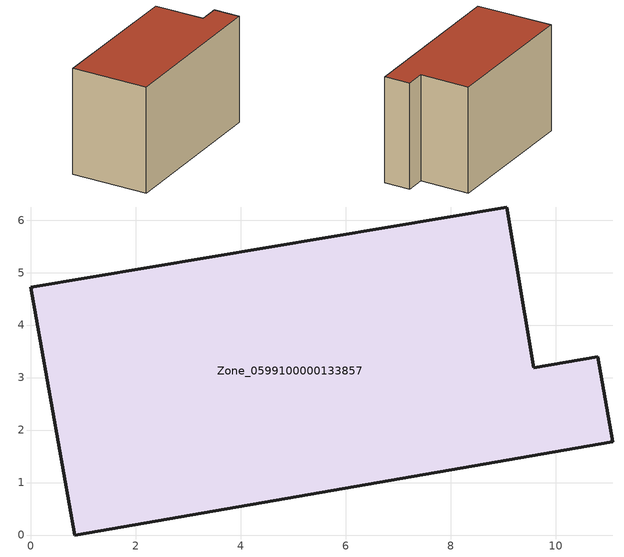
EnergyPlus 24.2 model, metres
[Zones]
Zone_0599100000133857
 floor ground (C_G): 0.84,0 0,4.72 9.07,6.25 9.59,3.19 10.81,3.4 11.09,1.78 z0
 wall outside (C_F): 0.84,0 11.09,1.78 10.81,3.4 9.59,3.19 9.07,6.25 0,4.72 0.84,0 z0:6.65
 roof outside (C_R): 0,4.72 0.84,0 11.09,1.78 10.81,3.4 9.59,3.19 9.07,6.25 z6.65
[BUILDING]
Pand.0599100000133857: North Axis=0; Terrain=City; Loads Convergence Tolerance Value=0.04; Temperature Convergence Tolerance Value=0.4; Solar Distribution=FullExterior; Maximum Number of Warmup Days=25; Minimum Number of Warmup Days=1
[Site:Location]
Rotterdam.The.Hague.AP_ZH_NLD Design_Conditions: Latitude=51.96; Longitude=4.45; Time Zone=1; Elevation=-4.5
[SITE:GROUNDTEMPERATURE:BUILDINGSURFACE]
18, 18, 18, 18, 18, 18, 18, 18, 18, 18, 18, 18
[MATERIAL] Thermal Absorptance=0.9; Solar Absorptance=0.7; Visible Absorptance=0.7
Name | Roughness | Thickness | Conductivity | Density | Specific Heat
G.TI.1946 | MediumSmooth | 0.15 | 1 | 540 | 1210
F.TI.1946 | Rough | 0.3 | 0.857143 | 1920 | 840
R.TI.1946 | MediumRough | 0.2 | 0.1 | 1500 | 1000
[CONSTRUCTION]
C_G: G.TI.1946
C_F: F.TI.1946
C_R: R.TI.1946
[ZONE]
Zone_0599100000133857: Type=1; Multiplier=1; Ceiling Height=Autocalculate; Volume=Autocalculate; Floor Area=autocalculate; Part of Total Floor Area=Yes
[ZONEINFILTRATION:DESIGNFLOWRATE]
Infil_Zone_0599100000133857: Zone or ZoneList or Space or SpaceList=Zone_0599100000133857; Schedule=AlwaysOn; Design Flow Rate Calculation Method=Flow/Area; Flow Rate per Floor Area=0.003; Constant Term Coefficient=1; Temperature Term Coefficient=0; Velocity Term Coefficient=0; Velocity Squared Term Coefficient=0
[HVACTEMPLATE:ZONE:IDEALLOADSAIRSYSTEM]
Zone_0599100000133857: Maximum Heating Supply Air Temperature=50; Minimum Cooling Supply Air Temperature=13; Maximum Heating Supply Air Humidity Ratio=0.0156; Minimum Cooling Supply Air Humidity Ratio=0.0077; Heating Limit=NoLimit; Cooling Limit=NoLimit; Dehumidification Control Type=ConstantSensibleHeatRatio; Cooling Sensible Heat Ratio=0.7; Dehumidification Setpoint=60; Humidification Control Type=None; Humidification Setpoint=30; Outdoor Air Method=None; Outdoor Air Flow Rate per Person=0.00944; Outdoor Air Flow Rate per Zone Floor Area=0; Outdoor Air Flow Rate per Zone=0; Demand Controlled Ventilation Type=None; Outdoor Air Economizer Type=NoEconomizer; Heat Recovery Type=None; Sensible Heat Recovery Effectiveness=0.7; Latent Heat Recovery Effectiveness=0.65
[ZONECONTROL:THERMOSTAT]
ThermostatControl_Zone_0599100000133857: Zone or ZoneList=Zone_0599100000133857; Control Type Schedule=DualSetpointControlType; Control 1=Thermostat_Zone_0599100000133857; Temperature Difference Between Cutout And Setpoint=0
[THERMOSTATSETPOINT:DUALSETPOINT]
Thermostat_Zone_0599100000133857: Heating Setpoint Temperature Schedule=HeatingSetpoint_Zone_0599100000133857; Cooling Setpoint Temperature Schedule=CoolingSetpoint_Zone_0599100000133857
[SCHEDULE:COMPACT]
HeatingSetpoint_Zone_0599100000133857: Through: 12/31, For: AllDays, Until: 24:00, 21
CoolingSetpoint_Zone_0599100000133857: Through: 12/31, For: AllDays, Until: 24:00, 24
DualSetpointControlType: Through: 12/31, For: AllDays, Until: 24:00, 4
AlwaysOn: Through: 12/31, For: AllDays, Until: 24:00, 1
